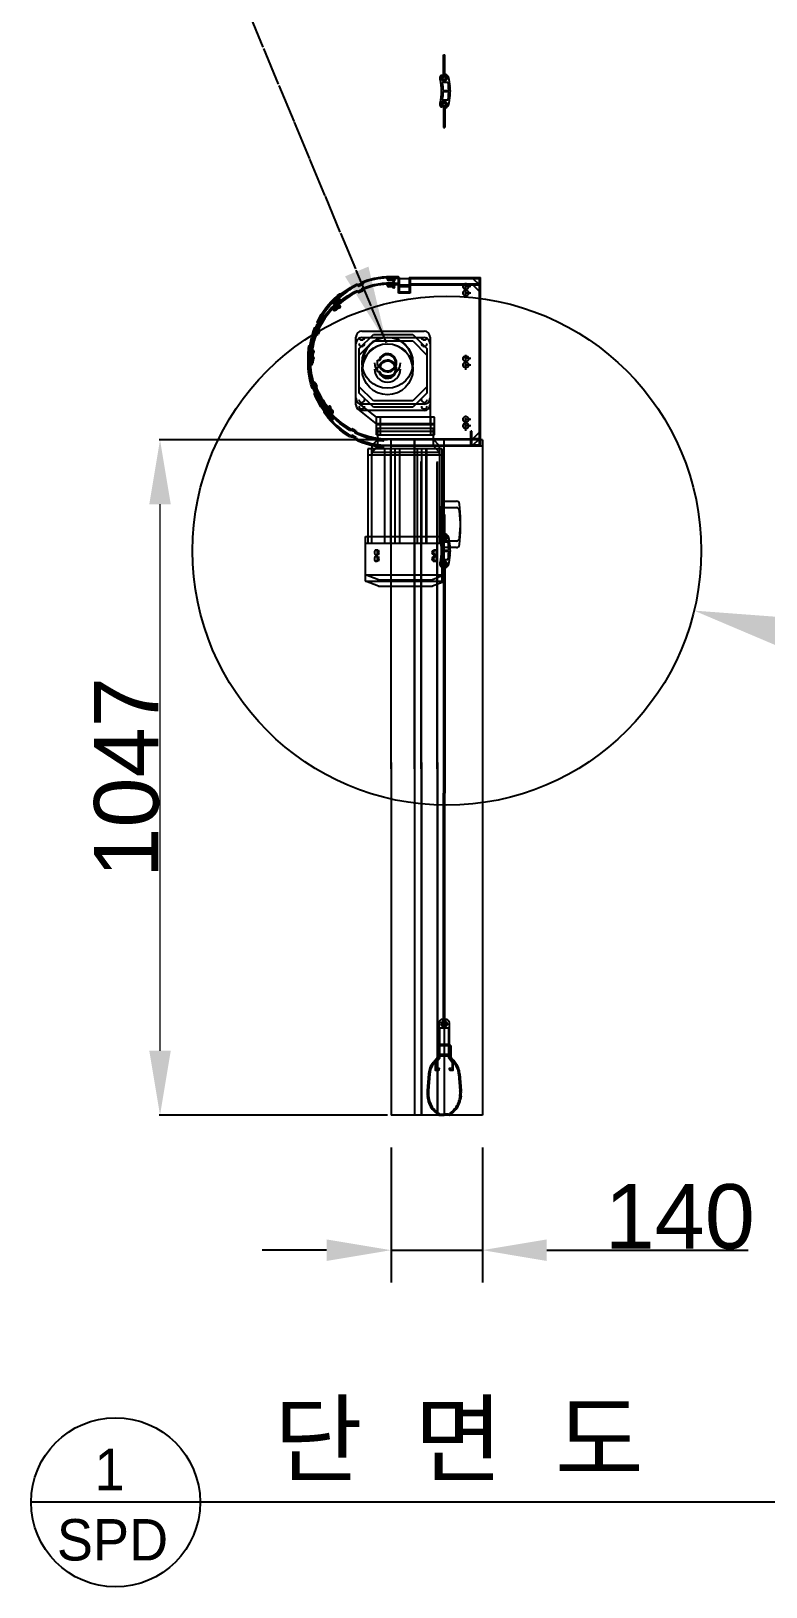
# Model space of a CAD drawing. Header units: millimetres. Extents: x -5505 to 394412, y -8522 to 584759.
# Drawn here: x -3200 to -2060, y -731 to 1680 of the extents above; entities that cross this region are included whole.
import ezdxf
from ezdxf import colors
from ezdxf.entities.mleader import LeaderData, LeaderLine
from ezdxf.enums import TextEntityAlignment as Align
from ezdxf.math import Vec2, Vec3

# ---------------------------------------------------------------- set-up
doc = ezdxf.new("R2010")
doc.units = ezdxf.units.MM
doc.linetypes.add('CEN', pattern=[62, 60, -1, 0, -1])
doc.linetypes.add('CENTER', pattern=[50.8, 31.75, -6.35, 6.35, -6.35])
doc.layers.add('3', color=3, linetype='Continuous')
doc.layers.add('AM_4', color=3, linetype='Continuous')
doc.layers.add('지시선', color=1, linetype='CEN', lineweight=20)
doc.layers.add('지시선문자', color=40, linetype='Continuous', lineweight=20)
doc.styles.add('ROMANS', font='romans.shx')
doc.styles.get("Standard").update_dxf_attribs({"font": 'arial.ttf'})
doc.styles.add('굴림', font='')
doc.styles.add('돋움', font='')
doc.styles.get('굴림').set_extended_font_data('Gulim')
doc.styles.get('돋움').set_extended_font_data('Dotum')
doc.dimstyles.new('COAD', dxfattribs={"dimtxt": 100, "dimasz": 100, "dimexe": 1.25, "dimexo": 0.625, "dimtad": 1, "dimtxsty": 'Standard', "dimcen": 0, "dimclrd": 161, "dimclre": 161, "dimclrt": 6, "dimadec": 0, "dimazin": 0, "dimtfac": 1, "dimtmove": 0, "dimatfit": 3, "dimfxl": 0, "dimlwd": 5, "dimarcsym": 0})
doc.dimstyles.new('ISO-25', dxfattribs={"dimtxt": 2.5, "dimasz": 2.5, "dimexe": 1.25, "dimexo": 0.625, "dimtad": 1, "dimtxsty": 'Standard', "dimcen": 2.5, "dimadec": 0, "dimazin": 0, "dimtfac": 1, "dimtmove": 0, "dimatfit": 3, "dimfxl": 0, "dimarcsym": 0})
doc.dimstyles.new('양쪽화살표지름', dxfattribs={"dimtxt": 3.5, "dimasz": 3.5, "dimexe": 2, "dimexo": 1.5, "dimgap": 0.8, "dimtad": 1, "dimdsep": 46, "dimtxsty": 'Standard', "dimcen": 0, "dimclrd": 1, "dimclre": 1, "dimclrt": 2, "dimazin": 2, "dimtfac": 1, "dimtmove": 0, "dimatfit": 1, "dimfxl": 0, "dimlwd": 25, "dimlwe": 25, "dimarcsym": 0})

# ---------------------------------------------------------------- blocks, each defined once
blk = doc.blocks.new('A$C7437e431')
for p, q in [((40.5, 51.3), (40.3, 49.8)), ((41.3, 48.5), (41.5, 50.1)), ((35, 45.6), (33.5, 45.7)), ((34.5, 44.5), (36, 44.4)), ((1.8, 4.7), (0, 0.8)), ((0.1, 0.5), (1.1, 0)), ((1.4, 0.1), (2, 1.4)), ((2.3, 4.9), (1.8, 4.7)), ((2.2, 5.4), (2.3, 4.9)), ((9.4, 11.9), (6.6, 6.8)), ((7.4, 4.2), (7.8, 4)), ((8, 6.1), (10.8, 11.2)), ((8.5, 5.4), (8.2, 5.5))]:
    blk.add_line(p, q)
for centre, radius, start, end in [((114.7, -49), 123.4, 127.2569, 129.8546), ((39.5, 49.9), 0.781, 307.2569, 352.767), ((41.3, 51.2), 0.781, 126.2525, 172.767), ((114.7, -49), 125, 106.1655, 126.2525), ((40.5, 48.7), 0.781, 307.2394, 352.526), ((42.2, 50), 0.781, 126.2211, 172.526), ((114.7, -49), 123.4, 106.2022, 126.2211), ((80, 70.3), 0.788, 288.3964, 98.167), ((114.7, -49), 125, 130.8589, 154.2162), ((114.7, -49), 123.4, 130.8903, 148.712), ((33.5, 45), 0.781, 84.3444, 130.8589), ((34.4, 43.7), 0.781, 84.5854, 130.8903), ((35.1, 46.4), 0.781, 264.3444, 309.8546), ((36.1, 45.1), 0.781, 264.5854, 309.8721), ((114.7, -49), 121.9, 127.2394, 129.8721), ((0.2, 0.7), 0.234, 155.3371, 245.3993), ((1.2, 0.2), 0.234, 245.3993, 335.164), ((114.7, -49), 123.4, 151.2961, 155.9166), ((8.4, 5.9), 1.95, 153.1907, 240.8529), ((114.7, -49), 123.4, 149.9886, 151.2961), ((8.6, 12.2), 0.898, 338.2494, 154.5317), ((8.2, 4.7), 0.781, 240.8529, 60.8529), ((8.4, 5.9), 0.391, 153.1907, 240.8529), ((9.9, 15.1), 0.704, 176.5717, 255.116), ((8.7, 12.3), 2.34, 333.1907, 63.9008)]:
    blk.add_arc(centre, radius, start, end)
blk = doc.blocks.new('C-1S DRUM SIDE')
for p, q in [((-184.5, 243.5), (-185.2, 241.2)), ((-145.1, 251.6), (-128.5, 251.6)), ((-145.1, 251.6), (-145.1, 250)), ((-130.1, 250), (-145.1, 250)), ((-139.4, 247.1), (-144.6, 247)), ((-130.1, 250), (-136.8, 250)), ((-135.8, 247.8), (-135.8, 247.4)), ((-130.1, 250), (-82.7, 250)), ((-130.1, 237), (-130.1, 250)), ((-128.5, 238.6), (-128.5, 251.6)), ((-113.5, 251.6), (-82.7, 251.6)), ((-113.5, 251.6), (-113.5, 238.6)), ((-111.9, 250), (-82.7, 250)), ((-111.9, 250), (-111.9, 237)), ((-82.7, 251.6), (-3, 251.6)), ((-82.7, 250), (-14.6, 250)), ((-82.7, 250), (-4.6, 250)), ((-14.6, 250), (-4.6, 240)), ((-4.6, 1.6), (-4.6, 250)), ((-3, 0), (-3, 251.6)), ((-192, 238.2), (-194.2, 239.1)), ((-111.9, 237), (-130.1, 237)), ((-113.5, 238.6), (-128.5, 238.6)), ((-4.6, 11.6), (-4.6, 240)), ((-4.6, 11.6), (-4.6, 240)), ((-222.9, 215), (-226.8, 211.4)), ((-255.5, 172.7), (-257.9, 171.7)), ((-252.6, 179.6), (-253.4, 181.8)), ((-263, 138.3), (-262.6, 138.3)), ((-262.5, 134.7), (-262.8, 129.5)), ((-4.6, 125.8), (-4.6, 125.8)), ((-261.8, 89.7), (-259.5, 88.6)), ((-256.9, 81.7), (-257.3, 80.7)), ((-238.4, 51.6), (-238.1, 51.9)), ((-235.7, 49.3), (-232.3, 45.3)), ((-203.8, 16.5), (-202, 17)), ((-196, 14), (-195.3, 12)), ((-153.5, 1.6), (-14.6, 1.6)), ((-18, 0), (-18, 13.4)), ((-16.4, 13.4), (-18, 13.4)), ((-16.4, 1.6), (-16.4, 13.4)), ((-14.6, 1.6), (-16.4, 1.6)), ((-4.6, 1.6), (-16.4, 1.6)), ((-14.6, 1.6), (-16.4, 1.6)), ((-14.6, 1.6), (-4.6, 11.6)), ((0, 0), (-3, 0)), ((-3, 0), (-141.7, 0)), ((-3, 0), (-18, 0))]:
    blk.add_line(p, q)
at = {"linetype": 'CENTER', "ltscale": 0.3}
for p, q in [((-25.6, 230), (-25.6, 245)), ((-18.1, 237.5), (-33.1, 237.5)), ((-18.1, 125.8), (-33.1, 125.8)), ((-25.6, 118.3), (-25.6, 133.3)), ((-18.1, 31.6), (-33.1, 31.6)), ((-18.1, 31.6), (-33.1, 31.6)), ((-25.6, 24.1), (-25.6, 39.1)), ((-25.6, 24.1), (-25.6, 39.1))]:
    blk.add_line(p, q, dxfattribs=at)
at = {"linetype": 'Continuous', "lineweight": 25}
for p, q in [((-196.1, 64.3), (-196.1, 159.3)), ((-191.1, 141.3), (-169.1, 163.3)), ((-187.1, 168.3), (-90.1, 168.3)), ((-169.1, 163.3), (-108.1, 163.3)), ((-108.1, 163.3), (-86.1, 141.3)), ((-81.1, 159.3), (-81.1, 34.9)), ((-191.1, 82.3), (-191.1, 141.3)), ((-162.9, 115.3), (-162.9, 123.3)), ((-162.9, 123.3), (-160.5, 123.3)), ((-147.1, 131.8), (-147.1, 133.3)), ((-86.1, 141.3), (-86.1, 82.3)), ((-160.5, 115.3), (-162.9, 115.3)), ((-147.1, 105.3), (-147.1, 106.8)), ((-169.1, 60.3), (-191.1, 82.3)), ((-86.1, 82.3), (-108.1, 60.3)), ((-164.1, 34.9), (-192.7, 57.2)), ((-90.1, 55.3), (-187.1, 55.3)), ((-108.1, 60.3), (-169.1, 60.3)), ((-164.1, 17.9), (-164.1, 34.9)), ((-74.1, 34.9), (-164.1, 34.9)), ((-158.1, 17.9), (-158.1, 34.9)), ((-80.1, 17.9), (-80.1, 34.9)), ((-74.1, 17.9), (-74.1, 34.9)), ((-171.1, -9.1), (-162.1, 0.9)), ((-74.1, 22.9), (-164.1, 22.9)), ((-164.1, 17.9), (-74.1, 17.9)), ((-162.1, 0.9), (-162.1, 17.9)), ((-162.1, 0.9), (-76.1, 0.9)), ((-76.1, 17.9), (-76.1, 0.9)), ((-76.1, 0.9), (-67.1, -9.1)), ((-62.1, -14.1), (-177.6, -14.1)), ((-177.6, -14.1), (-177.6, -150.1)), ((-177.4, -14.1), (-177.4, -150.1)), ((-171.8, -14.1), (-171.8, -150.1)), ((-171.1, -9.1), (-67.1, -9.1)), ((-171.1, -14.1), (-171.1, -9.1)), ((-151.7, -14.1), (-151.7, -150.1)), ((-142.5, -14.1), (-142.5, -150.1)), ((-135.6, -14.1), (-135.6, -150.1)), ((-128.7, -14.1), (-128.7, -150.1)), ((-101.3, -14.1), (-101.3, -150.1)), ((-94.5, -14.1), (-94.5, -150.1)), ((-87.8, -14.1), (-87.8, -150.1)), ((-86.5, -14.1), (-86.5, -150.1)), ((-67.1, -9.1), (-67.1, -14.1)), ((-66.4, -14.1), (-66.4, -150.1)), ((-62.1, -209.1), (-62.1, -14.1)), ((-59.1, -157.1), (-59.1, -95.1)), ((-59.1, -95.1), (-40.3, -95.1)), ((-59.1, -103.1), (-63.4, -103.1)), ((-63.4, -150.1), (-63.4, -103.1)), ((-181.1, -150.1), (-62.1, -150.1)), ((-181.1, -209.1), (-181.1, -150.1)), ((-59.1, -149.1), (-62.1, -149.1)), ((-40.3, -157.1), (-59.1, -157.1)), ((-167.4, -174.6), (-167.7, -174.6)), ((-161.8, -171.1), (-163.4, -171.1)), ((-161.8, -178.1), (-163.4, -178.1)), ((-160.4, -174.6), (-162.5, -174.6)), ((-161.8, -171.1), (-160.4, -174.6)), ((-160.4, -174.6), (-161.8, -178.1)), ((-77.9, -174.6), (-76.4, -171.1)), ((-77.9, -174.6), (-75.8, -174.6)), ((-76.4, -178.1), (-77.9, -174.6)), ((-76.4, -171.1), (-74.8, -171.1)), ((-76.4, -178.1), (-74.8, -178.1)), ((-70.5, -174.6), (-70.8, -174.6)), ((-181.1, -209.1), (-62.1, -209.1)), ((-161.1, -217.1), (-181.1, -209.1)), ((-62.1, -211.1), (-77.1, -217.1)), ((-161.1, -217.1), (-77.1, -217.1))]:
    blk.add_line(p, q, dxfattribs=at)
at = {"color": 7, "linetype": 'Continuous', "lineweight": 25}
for p, q in [((-141.7, -500), (-141.7, 0)), ((-105.2, 0), (-105.2, -500)), ((-105.2, -500), (-105.2, 0)), ((-59.2, -500), (-59.2, 0)), ((-59.2, -500), (-59.2, 0)), ((0, 0), (0, -500)), ((0, 0), (0, -500)), ((0, 0), (0, -500)), ((-94.7, -500), (-94.7, -33.6)), ((-94.2, -500), (-94.2, -35)), ((-70.2, -500), (-70.2, -35)), ((-69.7, -500), (-69.7, -33.6))]:
    blk.add_line(p, q, dxfattribs=at)
for centre, radius in [((-25.6, 237.5), 4.35), ((-147.1, 119.3), 39.5), ((-25.6, 125.8), 4.35), ((-25.6, 31.6), 4.35), ((-25.6, 31.6), 4.35)]:
    blk.add_circle(centre, radius)
for centre, radius, start, end in [((-186.4, 241.7), 1.28, 292.6636, 337.9503), ((-183.3, 243), 1.28, 123.2152, 157.9503), ((-133.7, 95.8), 156.6, 96.3836, 108.7363), ((-150.3, 248.4), 3.12, 42.0186, 104.8783), ((-144.6, 250.4), 3.34, 178.6349, 269.345), ((-137.6, 247.4), 1.78, 188.4576, 1.6828), ((-138.8, 247.7), 2.95, 1.6828, 48.9706), ((-221.8, 216.4), 1.78, 231.2285, 44.4538), ((-220.2, 219.5), 1.86, 161.7882, 259.0487), ((-113.9, 96.3), 164.3, 119.6633, 131.1411), ((-194.7, 237.8), 1.38, 71.3168, 112.4215), ((-191.5, 239.4), 1.28, 250.0097, 295.2963), ((-139.1, 128.5), 121.4, 112.6636, 115.2963), ((-134.9, 122.2), 132.9, 137.5077, 153.1488), ((-232.5, 211.6), 0.5, 37.6838, 137.213), ((-229.1, 214.2), 3.69, 217.6838, 309.8672), ((-102.7, 121.8), 163.4, 162.423, 174.1045), ((-257.5, 170.8), 1, 112.7807, 159.8535), ((-256, 173.9), 1.28, 292.7807, 338.0673), ((-142.2, 128.1), 121.4, 155.4346, 158.0673), ((-252.9, 182), 0.5, 153.1488, 199.9814), ((-253.8, 179.1), 1.28, 335.4346, 20.7212), ((-267.1, 125.7), 0.5, 81.3541, 180.8833), ((-114.8, 130.2), 152.9, 181.6844, 195.114), ((-266.5, 129.8), 3.69, 261.3541, 353.5375), ((-264.7, 138.6), 0.5, 174.9658, 278.1049), ((-251.7, 47.4), 91.6, 97.0823, 98.1049), ((-262.7, 136.5), 1.78, 274.8988, 88.1241), ((-261.4, 90.6), 1, 197.501, 244.3915), ((-260.1, 87.4), 1.28, 19.1049, 64.3915), ((-144.2, 127.6), 121.4, 199.1049, 201.7376), ((-256.9, 80.5), 0.5, 156.451, 203.7788), ((-133.1, 135.1), 135.7, 203.7788, 218.2457), ((-258.1, 82.2), 1.28, 336.451, 21.7376), ((-239.3, 51.4), 0.5, 218.547, 324.7514), ((-236.5, 49.4), 2.95, 130.8951, 144.7514), ((-237, 50.5), 1.78, 317.6698, 130.8951), ((-232.9, 39.6), 0.5, 124.1251, 223.6543), ((-235.2, 43.1), 3.69, 304.1251, 36.3084), ((-138, 131), 132.2, 223.9359, 239.9733), ((-203.9, 17), 0.5, 239.9733, 287.1625), ((-201.7, 16.3), 0.781, 61.8759, 107.1625), ((-143.9, 124.5), 121.9, 241.8759, 244.5085), ((-196.7, 13.8), 0.781, 19.2219, 64.5085), ((-194.3, 12.3), 1, 199.6897, 245.9935), ((-125.8, 192.6), 193.9, 249.1799, 257.1257), ((-139.8, 166.2), 165.1, 259.8254, 265.2583), ((-160.7, 2.2), 0.2, 82.1, 112.8264)]:
    blk.add_arc(centre, radius, start, end)
at = {"linetype": 'Continuous', "lineweight": 25}
for centre, radius, start, end in [((-187.1, 159.3), 9, 90, 180), ((-187.1, 159.3), 4.5, 180, 0), ((-147.1, 119.3), 39, 0, 180), ((-90.1, 159.3), 4.5, 180, 0), ((-90.1, 159.3), 9, 0, 90), ((-147.1, 119.3), 14, 196.6015, 163.3985), ((-147.1, 119.3), 12.5, 198.6629, 161.3371), ((-147.1, 119.3), 20, 180, 0), ((-187.1, 64.3), 9, 180, 270), ((-187.1, 62.3), 4.5, 180, 0), ((-90.1, 62.3), 4.5, 180, 0), ((-90.1, 64.3), 9, 270, 0), ((-40.3, -100.1), 5, 5.0564, 90), ((-334.1, -126.1), 300, 354.9436, 5.0564), ((-40.3, -152.1), 5, 270, 354.9436), ((-162.8, -174.6), 4.66, 158.2508, 180.292), ((-162.8, -174.6), 4.66, 179.708, 201.7492), ((-164.7, -173.6), 2.48, 95.3927, 163.0703), ((-164.7, -175.6), 2.48, 196.9297, 264.6073), ((-165.2, -173.6), 2.48, 16.9297, 84.6073), ((-165.2, -175.6), 2.48, 275.3927, 343.0703), ((-167.1, -174.6), 4.66, 359.708, 21.7492), ((-167.1, -174.6), 4.66, 338.2508, 0.292), ((-71.1, -174.6), 4.66, 158.2508, 180.292), ((-71.1, -174.6), 4.66, 179.708, 201.7492), ((-73.1, -173.6), 2.48, 95.3927, 163.0703), ((-73.1, -175.6), 2.48, 196.9297, 264.6073), ((-73.5, -173.6), 2.48, 16.9297, 84.6073), ((-73.5, -175.6), 2.48, 275.3927, 343.0703), ((-75.5, -174.6), 4.66, 359.708, 21.7492), ((-75.5, -174.6), 4.66, 338.2508, 0.292)]:
    blk.add_arc(centre, radius, start, end, dxfattribs=at)
for points, knots in [([(-160.5, 123.3), (-160.5, 123.3), (-160.4, 123.3), (-160.3, 123.3), (-160.2, 123.3), (-160.1, 123.3), (-159.9, 123.3), (-159.7, 123.3), (-159.4, 123.3), (-159.2, 123.3), (-159.1, 123.3), (-159, 123.3), (-159, 123.3), (-159, 123.3), (-159, 123.3)], [0, 0, 0, 0, 0.034845, 0.076545, 0.125088, 0.202294, 0.250604, 0.387511, 0.500623, 0.630749, 0.750409, 0.835105, 0.918249, 1, 1, 1, 1]), ([(-159, 115.3), (-159, 115.3), (-159, 115.3), (-159, 115.3), (-159, 115.3), (-159, 115.3), (-159.1, 115.3), (-159.2, 115.3), (-159.4, 115.3), (-159.7, 115.3), (-159.9, 115.3), (-160.1, 115.3), (-160.2, 115.3), (-160.4, 115.3), (-160.5, 115.3), (-160.5, 115.3)], [0, 0, 0, 0, 0.048906, 0.098295, 0.1482, 0.198655, 0.249695, 0.369323, 0.499455, 0.612537, 0.749448, 0.797743, 0.874951, 0.945173, 1, 1, 1, 1]), ([(-167.1, -172.9), (-167.2, -173.1), (-167.3, -173.4), (-167.5, -174), (-167.6, -174.3), (-167.7, -174.6)], [0, 0, 0, 0, 0.5, 0.5, 1, 1, 1, 1]), ([(-167.7, -174.6), (-167.6, -175), (-167.5, -175.3), (-167.3, -175.8), (-167.2, -176.1), (-167.1, -176.4)], [0, 0, 0, 0, 0.5, 0.5, 1, 1, 1, 1]), ([(-166.3, -171.1), (-166.4, -171.5), (-166.6, -171.8), (-166.9, -172.3), (-167, -172.6), (-167.1, -172.9)], [0, 0, 0, 0, 0.5, 0.5, 1, 1, 1, 1]), ([(-167.1, -176.4), (-167, -176.6), (-166.9, -176.9), (-166.6, -177.5), (-166.4, -177.8), (-166.3, -178.1)], [0, 0, 0, 0, 0.5, 0.5, 1, 1, 1, 1]), ([(-164.9, -171.1), (-165.2, -171.1), (-165.4, -171.1), (-165.8, -171.1), (-166, -171.1), (-166.3, -171.1)], [0, 0, 0, 0, 0.5, 0.5, 1, 1, 1, 1]), ([(-166.3, -178.1), (-166, -178.1), (-165.8, -178.1), (-165.4, -178.1), (-165.2, -178.1), (-164.9, -178.1)], [0, 0, 0, 0, 0.5, 0.5, 1, 1, 1, 1]), ([(-163.4, -171.1), (-163.7, -171.1), (-164, -171.1), (-164.5, -171.1), (-164.7, -171.1), (-164.9, -171.1)], [0, 0, 0, 0, 0.5, 0.5, 1, 1, 1, 1]), ([(-164.9, -178.1), (-164.7, -178.1), (-164.5, -178.1), (-164, -178.1), (-163.7, -178.1), (-163.4, -178.1)], [0, 0, 0, 0, 0.5, 0.5, 1, 1, 1, 1]), ([(-162.8, -172.9), (-162.9, -172.6), (-163, -172.3), (-163.2, -171.8), (-163.3, -171.5), (-163.4, -171.1)], [0, 0, 0, 0, 0.5, 0.5, 1, 1, 1, 1]), ([(-163.4, -178.1), (-163.3, -177.8), (-163.2, -177.5), (-163, -176.9), (-162.9, -176.6), (-162.8, -176.4)], [0, 0, 0, 0, 0.5, 0.5, 1, 1, 1, 1]), ([(-162, -174.6), (-162.2, -174.3), (-162.3, -174), (-162.6, -173.4), (-162.7, -173.1), (-162.8, -172.9)], [0, 0, 0, 0, 0.5, 0.5, 1, 1, 1, 1]), ([(-162.8, -176.4), (-162.7, -176.1), (-162.6, -175.8), (-162.3, -175.3), (-162.2, -175), (-162, -174.6)], [0, 0, 0, 0, 0.5, 0.5, 1, 1, 1, 1]), ([(-75.4, -172.9), (-75.5, -173.1), (-75.7, -173.4), (-75.9, -174), (-76.1, -174.3), (-76.3, -174.6)], [0, 0, 0, 0, 0.5, 0.5, 1, 1, 1, 1]), ([(-76.3, -174.6), (-76.1, -175), (-75.9, -175.3), (-75.7, -175.8), (-75.5, -176.1), (-75.4, -176.4)], [0, 0, 0, 0, 0.5, 0.5, 1, 1, 1, 1]), ([(-74.8, -171.1), (-74.9, -171.5), (-75, -171.8), (-75.2, -172.3), (-75.3, -172.6), (-75.4, -172.9)], [0, 0, 0, 0, 0.5, 0.5, 1, 1, 1, 1]), ([(-75.4, -176.4), (-75.3, -176.6), (-75.2, -176.9), (-75, -177.5), (-74.9, -177.8), (-74.8, -178.1)], [0, 0, 0, 0, 0.5, 0.5, 1, 1, 1, 1]), ([(-73.3, -171.1), (-73.5, -171.1), (-73.7, -171.1), (-74.2, -171.1), (-74.5, -171.1), (-74.8, -171.1)], [0, 0, 0, 0, 0.5, 0.5, 1, 1, 1, 1]), ([(-74.8, -178.1), (-74.5, -178.1), (-74.2, -178.1), (-73.7, -178.1), (-73.5, -178.1), (-73.3, -178.1)], [0, 0, 0, 0, 0.5, 0.5, 1, 1, 1, 1]), ([(-72, -171.1), (-72.2, -171.1), (-72.4, -171.1), (-72.9, -171.1), (-73.1, -171.1), (-73.3, -171.1)], [0, 0, 0, 0, 0.5, 0.5, 1, 1, 1, 1]), ([(-73.3, -178.1), (-73.1, -178.1), (-72.9, -178.1), (-72.4, -178.1), (-72.2, -178.1), (-72, -178.1)], [0, 0, 0, 0, 0.5, 0.5, 1, 1, 1, 1]), ([(-71.2, -172.9), (-71.3, -172.6), (-71.4, -172.3), (-71.6, -171.8), (-71.8, -171.5), (-72, -171.1)], [0, 0, 0, 0, 0.5, 0.5, 1, 1, 1, 1]), ([(-72, -178.1), (-71.8, -177.8), (-71.6, -177.5), (-71.4, -176.9), (-71.3, -176.6), (-71.2, -176.4)], [0, 0, 0, 0, 0.5, 0.5, 1, 1, 1, 1]), ([(-70.5, -174.6), (-70.6, -174.3), (-70.7, -174), (-70.9, -173.4), (-71, -173.1), (-71.2, -172.9)], [0, 0, 0, 0, 0.5, 0.5, 1, 1, 1, 1]), ([(-71.2, -176.4), (-71, -176.1), (-70.9, -175.8), (-70.7, -175.3), (-70.6, -175), (-70.5, -174.6)], [0, 0, 0, 0, 0.5, 0.5, 1, 1, 1, 1]), ([(-62.1, -211.1), (-62.1, -211.1), (-62.1, -211), (-62.1, -210.3), (-62.1, -209.8), (-62.1, -209.1)], [0, 0, 0, 0, 0.5, 0.5, 1, 1, 1, 1])]:
    blk.add_open_spline(points, degree=3, knots=knots, dxfattribs=at)
at = {"xscale": -1}
for p, rotation in [((-130.2, 252.6), 61.87046823920322), ((-220.5, 226.6), 104.9773314288487), ((-268.7, 146.1), 148.8418268752904), ((-245.9, 53.4), 190.309934721804)]:
    blk.add_blockref('A$C7437e431', p, dxfattribs=dict(at, rotation=rotation))
blk = doc.blocks.new('bottom c-1 side2')
for p, q in [((-1, 897.7), (-1, 931.2)), ((-1, 931.2), (1, 931.2)), ((0, 897.9), (0, 931.2)), ((1, 897.7), (1, 931.2)), ((-1, 852.1), (-1, 818.7)), ((-1, 852.1), (1, 852.1)), ((-1, 848.7), (-1, 499)), ((0, 851.9), (0, 818.7)), ((1, 852.1), (1, 818.7)), ((1, 848.7), (1, 499)), ((-1, 818.7), (1, 818.7)), ((-1, 143.8), (-1, 499)), ((1, 143.8), (1, 499)), ((1, 178.7), (-1, 178.7)), ((0, 143.5), (0, 178.7)), ((1, 143.8), (1, 179)), ((-10.3, 107.9), (-10.3, 90.2)), ((-10.3, 107.9), (-8.3, 107.9)), ((10.3, 107.9), (8.3, 107.9)), ((10.3, 107.9), (10.3, 90.2)), ((-17.1, 81.9), (-14.7, 84.8)), ((-15.6, 80.6), (-13.2, 83.5)), ((-14.7, 84.8), (-10.3, 90.2)), ((14.7, 84.8), (10.3, 90.2)), ((15.6, 80.6), (13.2, 83.5)), ((17.1, 81.9), (14.7, 84.8)), ((-24.2, 64.4), (-26.5, 37.7)), ((-22.2, 64.2), (-24.5, 37.6)), ((22.2, 64.2), (24.5, 37.6)), ((24.2, 64.4), (26.5, 37.7)), ((-26.2, 29.6), (-25.2, 24.2)), ((-24.2, 29.9), (-23.3, 24.5)), ((24.2, 29.9), (23.3, 24.5)), ((26.2, 29.6), (25.2, 24.2)), ((-14.6, 5.4), (-8.9, 0.5)), ((-13.3, 6.9), (-7.6, 2)), ((-7.6, 0), (0, 0)), ((-6.3, 1.5), (0, 1.5)), ((6.3, 1.5), (0, 1.5)), ((7.6, 0), (0, 0)), ((13.3, 6.9), (7.6, 2)), ((14.6, 5.4), (8.9, 0.5))]:
    blk.add_line(p, q)
for points in [[(1.3, 899.2, -0.317583), (0.7, 900.1, -0.525667), (1.9, 901.1, -0.26023), (6.3, 896.5, -0.042202), (8.7, 881.9), (8.3, 881.4), (8.8, 880.9, -0.016952), (9, 874.9, -0.016952), (8.8, 869), (8.3, 868.4), (8.7, 868, -0.042202), (6.3, 853.3, -0.260031), (2, 848.7, -0.506732), (0.7, 849.7, -0.334191), (1.3, 850.7, 3.653755), (-3.2, 851.6, -0.191193), (-2.9, 850.9, -0.633527), (-4.5, 850.3, -0.182471), (-6.5, 854.4), (-6, 854.9), (-6.5, 855.4, -0.043451), (-6.3, 856.5, 0.062062), (-4, 874.9, 0.062062), (-6.3, 893.3, -0.043451), (-6.5, 894.4), (-6, 894.9), (-6.5, 895.4, -0.182471), (-4.5, 899.6, -0.633527), (-2.9, 898.9, -0.191193), (-3.2, 898.3, 3.651156)], [(-1, 875.9), (6, 875.9, 0.421123), (7, 876.9, 0.031026), (6.1, 887.6, 0.371616), (5.1, 888.4), (-2, 888.4, 0.46218), (-3, 887.3, -0.03384), (-2, 876.9, 0.406722)], [(-2, 872.9, -0.03384), (-3, 862.6, 0.46218), (-2, 861.4), (5.1, 861.4, 0.371616), (6.1, 862.3, 0.031026), (7, 872.9, 0.421123), (6, 873.9), (-1, 873.9, 0.406722)], [(8.3, 141.5, 0.245753), (4.7, 148.3, 0.605455), (1.8, 146.8, 0.245753), (2.6, 145.2, -3.193736), (-2.6, 145.2, 0.245753), (-1.8, 146.8, 0.605455), (-4.7, 148.3, 0.245753), (-8.3, 141.5), (-8.3, 122.8), (-8, 122.5), (-8.3, 122.2), (-8.3, 100.8), (-8, 100.5), (-8.3, 100.2), (-8.3, 89.9, -0.17279), (-8.5, 89.3), (-13.7, 82.9, 0.160373), (-14.1, 81.7), (-14.1, 76.6), (-13.6, 76.1), (-14.1, 75.6), (-14.1, 70.2, 0.414214), (-13.8, 69.9), (-9.5, 69.9, 0.462498), (-7.5, 72.2, 0.295659), (-7.8, 72.4), (-10.3, 72.4, -0.414214), (-12.3, 74.4), (-12.3, 82.3), (-7, 88.8, 0.173142), (-6.8, 89.4), (-6.8, 92.3), (0.5, 92.3), (6.8, 92.3), (6.8, 89.4, 0.173142), (7, 88.8), (12.3, 82.3), (12.3, 74.4, -0.414214), (10.3, 72.4), (7.8, 72.4, 0.295659), (7.5, 72.2, 0.462498), (9.5, 69.9), (13.8, 69.9, 0.414214), (14.1, 70.2), (14.1, 75.6), (13.6, 76.1), (14.1, 76.6), (14.1, 81.7, 0.185259), (13.6, 83), (8.5, 89.3, -0.17279), (8.3, 89.9), (8.3, 100.2), (8, 100.5), (8.3, 100.8), (8.3, 122.2), (8, 122.5), (8.3, 122.8)], [(6.8, 109.7, -0.414214), (6.5, 109.4), (-6.5, 109.4, -0.414214), (-6.8, 109.7), (-6.8, 135.3, -0.414214), (-6.5, 135.6), (6.5, 135.6, -0.414214), (6.8, 135.3)], [(6.5, 107.9, -0.414214), (6.8, 107.6), (6.8, 94.1), (-6.8, 94.1), (-6.8, 107.6, -0.414214), (-6.5, 107.9)]]:
    blk.add_lwpolyline(points, format="xyb", close=True)
for centre in [(0, 894.9), (0, 854.9), (0, 141.5)]:
    blk.add_circle(centre, 2)
for centre, radius, start, end in [((0, 894.9), 3, 109.4712, 70.5288), ((0, 854.9), 3, 289.4712, 250.5288), ((0, 141.5), 2.5, 113.5782, 66.4218), ((0, 141.5), 2.5, 62.6129, 66.4218), ((7.6, 61.6), 32, 140.7866, 175.1004), ((7.6, 61.6), 30, 140.7866, 175.1004), ((-7.6, 61.6), 30, 4.8996, 39.2134), ((-7.6, 61.6), 32, 4.8996, 39.2134), ((5.4, 35), 32, 175.1004, 189.7555), ((6.3, 29.6), 32, 189.7555, 229.2548), ((5.4, 35), 30, 175.1004, 189.7555), ((6.3, 29.6), 30, 189.7555, 229.2548), ((-6.3, 29.6), 30, 310.7452, 350.2445), ((-6.3, 29.6), 32, 310.7452, 350.2445), ((-5.4, 35), 30, 350.2445, 4.8996), ((-5.4, 35), 32, 350.2445, 4.8996), ((-7.6, 2), 2, 229.2548, 270), ((-6.3, 3.5), 2, 229.2548, 270), ((6.3, 3.5), 2, 270, 310.7452), ((7.6, 2), 2, 270, 310.7452)]:
    blk.add_arc(centre, radius, start, end)
blk = doc.blocks.new('winbar2')
for p, q in [((-1, 79.1), (-1, 112.5)), ((-1, 112.5), (1, 112.5)), ((0, 79.2), (0, 112.5)), ((1, 79.1), (1, 112.5)), ((-1, 33.4), (-1, 0)), ((-1, 33.4), (1, 33.4)), ((0, 33.2), (0, 0)), ((1, 33.4), (1, 0)), ((-1, 0), (1, 0))]:
    blk.add_line(p, q)
for points in [[(1.3, 80.5, -0.317583), (0.7, 81.4, -0.525667), (1.9, 82.4, -0.26023), (6.3, 77.8, -0.042202), (8.7, 63.2), (8.3, 62.7), (8.8, 62.2, -0.016952), (9, 56.2, -0.016952), (8.8, 50.3), (8.3, 49.7), (8.7, 49.3, -0.042202), (6.3, 34.7, -0.260031), (2, 30, -0.506732), (0.7, 31, -0.334191), (1.3, 32, 3.653755), (-3.2, 32.9, -0.191193), (-2.9, 32.2, -0.633527), (-4.5, 31.6, -0.182471), (-6.5, 35.8), (-6, 36.2), (-6.5, 36.7, -0.043451), (-6.3, 37.8, 0.062062), (-4, 56.2, 0.062062), (-6.3, 74.7, -0.043451), (-6.5, 75.8), (-6, 76.2), (-6.5, 76.7, -0.182471), (-4.5, 80.9, -0.633527), (-2.9, 80.3, -0.191193), (-3.2, 79.6, 3.651156)], [(-1, 57.2), (6, 57.2, 0.421123), (7, 58.3, 0.031026), (6.1, 68.9, 0.371616), (5.1, 69.7), (-2, 69.7, 0.46218), (-3, 68.6, -0.03384), (-2, 58.2, 0.406722)], [(-2, 54.3, -0.03384), (-3, 43.9, 0.46218), (-2, 42.7), (5.1, 42.7, 0.371616), (6.1, 43.6, 0.031026), (7, 54.2, 0.421123), (6, 55.2), (-1, 55.2, 0.406722)]]:
    blk.add_lwpolyline(points, format="xyb", close=True)
for centre in [(0, 76.2), (0, 36.2)]:
    blk.add_circle(centre, 2)
for centre, start, end in [((0, 76.2), 109.4712, 70.5288), ((0, 36.2), 289.4712, 250.5288)]:
    blk.add_arc(centre, 3, start, end)
blk = doc.blocks.new('*D278')
at = {"color": 161, "linetype": 'Continuous', "lineweight": -2, "transparency": 16777216}
for p, q in [((-2646.9, 1047), (-3001.3, 1047)), ((-2646.9, 0), (-3001.3, 0))]:
    blk.add_line(p, q, dxfattribs=at)
at = {"color": 161, "linetype": 'Continuous', "lineweight": 5, "transparency": 16777216}
blk.add_line((-3000, 100), (-3000, 947), dxfattribs=at)
at = {"color": 161, "transparency": 16777216}
for points in [[(-3016.7, 947), (-2983.3, 947), (-3000, 1047)], [(-3016.7, 100), (-2983.3, 100), (-3000, 0)]]:
    blk.add_solid(points, dxfattribs=at)
at = {"color": 6, "transparency": 16777216, "insert": (-3051.7, 523.5), "char_height": 100, "attachment_point": 5, "rotation": 90}
blk.add_mtext('1047', dxfattribs=at)
blk = doc.blocks.new('text side')
blk.add_line((1342.3, 0), (0, 0))
blk.add_circle((131.1, 0), 131.1)
at = {"layer": '3', "style": '굴림'}
blk.add_text('단  면  도 ', height=110, dxfattribs=at).set_placement((376.2, 43.2))
for s, height, p in [('1', 64.2, (121.8, 50.9)), ('SPD', 64.17, (126.3, -58.1))]:
    blk.add_text(s, height=height, dxfattribs=at).set_placement(p, align=Align.MIDDLE_CENTER)
blk = doc.blocks.new('*D80')
at = {"color": 161, "lineweight": -2, "transparency": 16777216}
for p, q in [((-2641.7, -50), (-2641.7, -259.2)), ((-2500, -50), (-2500, -259.2)), ((-2741.7, -209.2), (-2841.7, -209.2)), ((-2641.7, -209.2), (-2500, -209.2)), ((-2400, -209.2), (-2087.6, -209.2))]:
    blk.add_line(p, q, dxfattribs=at)
at = {"color": 161, "transparency": 16777216}
for points in [[(-2741.7, -192.5), (-2741.7, -225.9), (-2641.7, -209.2)], [(-2400, -192.5), (-2400, -225.9), (-2500, -209.2)]]:
    blk.add_solid(points, dxfattribs=at)
at = {"color": 6, "transparency": 16777216, "insert": (-2193.8, -157.5), "char_height": 100, "attachment_point": 5}
blk.add_mtext('140', dxfattribs=at)
blk = doc.blocks.new('*D280')
at = {"color": 161, "linetype": 'Continuous', "lineweight": -2, "transparency": 16777216}
for p, q in [((-2646.9, 1047), (-3001.3, 1047)), ((-2646.9, 0), (-3001.3, 0))]:
    blk.add_line(p, q, dxfattribs=at)
at = {"color": 161, "linetype": 'Continuous', "lineweight": 5, "transparency": 16777216}
blk.add_line((-3000, 100), (-3000, 947), dxfattribs=at)
at = {"color": 161, "transparency": 16777216}
for points in [[(-3016.7, 947), (-2983.3, 947), (-3000, 1047)], [(-3016.7, 100), (-2983.3, 100), (-3000, 0)]]:
    blk.add_solid(points, dxfattribs=at)
at = {"color": 6, "transparency": 16777216, "insert": (-3051.7, 523.5), "char_height": 100, "attachment_point": 5, "rotation": 90}
blk.add_mtext('1047', dxfattribs=at)
blk = doc.blocks.new('arrow_A')
blk.add_circle((0, 0), 394.4)
at = {"layer": '지시선문자'}
ml = blk.add_multileader_mtext('Standard', dxfattribs=at)
ml.set_content('A"', color=256, style='ROMANS')
ml.set_leader_properties(color=1)
ml.build(insert=Vec2(0, 0))
ml.multileader.update_dxf_attribs({"arrow_head_size": 165})
ctx = ml.context
ctx.base_point, ctx.char_height, ctx.arrow_head_size, ctx.landing_gap_size, ctx.plane_origin = Vec3(1158, -278.5), 165, 165, 3.3, Vec3(-813.1, 1867.3)
notes = []
notes.append((ctx, [(1, (1, 1, 0), (1150, -278.5), (1, 0), 8, [(0, [(383.3, -92.8)], 0, [])])]))
ctx.mtext.insert, ctx.mtext.flow_direction = Vec3(1161.3, -196), 5
for ctx, leaders in notes:
    for number, flags, end, landing, length, lines in leaders:
        leader = LeaderData()
        leader.index, (leader.has_last_leader_line, leader.has_dogleg_vector, leader.attachment_direction) = number, flags
        leader.last_leader_point, leader.dogleg_vector, leader.dogleg_length = Vec3(end), Vec3(landing), length
        for number, points, colour, breaks in lines:
            line = LeaderLine()
            line.index, line.vertices, line.color, line.breaks = number, Vec3.list(points), colors.encode_raw_color(colour), breaks
            leader.lines.append(line)
        ctx.leaders.append(leader)
blk = doc.blocks.new('controller')
at = {"layer": 'AM_4'}
blk.add_leader([(-150.1, 409.4), (-418.1, 827.9), (-1768.2, 805.7)], dimstyle='양쪽화살표지름', override={"dimasz": 120, "dimgap": 0.8, "dimtad": 0}, dxfattribs=at)
blk = doc.blocks.new('지시선_motor')
at = {"layer": '지시선문자', "insert": (-515.9, 1742.7), "char_height": 130, "attachment_point": 1, "style": '돋움'}
blk.add_mtext('1.MOTOR/ENCODER\\P(SUMITOMO MOTOR 적용)\\PMADE IN JAPAN', dxfattribs=at)
at = {"layer": '지시선'}
blk.add_leader([(1.3, -0.9), (-476.2, 1144.4)], dimstyle='양쪽화살표지름', override={"dimasz": 120, "dimgap": 0.8, "dimtad": 0}, dxfattribs=at)
blk = doc.blocks.new('치수선_120_140')
dim = blk.add_linear_dim(base=(-2500, -209.2), p1=(-2641.7, 0), p2=(-2500, 0), text='140', dimstyle='ISO-25', override={"dimtxt": 100, "dimasz": 100, "dimexe": 50, "dimexo": 50, "dimdec": 0, "dimclrd": 161, "dimclre": 161, "dimclrt": 6})
dim.commit()
dim.dimension.update_dxf_attribs({"geometry": '*D80', "text_midpoint": (-2193.8, -157.5)})

msp = doc.modelspace()

# ---------------------------------------------------------------- linework, layer by layer
for p, q in [((-2641.71, 547), (-2641.71, 0)), ((-2641.71, 547), (-2641.71, 0)), ((-2641.71, 537), (-2641.71, 0)), ((-2605.23, 547), (-2605.23, 0)), ((-2605.23, 547), (-2605.23, 0)), ((-2605.23, 537), (-2605.23, 0)), ((-2594.71, 547), (-2594.71, 0)), ((-2594.71, 547), (-2594.71, 0)), ((-2594.71, 537), (-2594.71, 0)), ((-2594.21, 547), (-2594.21, 0)), ((-2594.21, 547), (-2594.21, 0)), ((-2594.21, 537), (-2594.21, 0)), ((-2570.21, 547), (-2570.21, 0)), ((-2570.21, 547), (-2570.21, 0)), ((-2570.21, 537), (-2570.21, 0)), ((-2569.71, 547), (-2569.71, 0)), ((-2569.71, 547), (-2569.71, 0)), ((-2569.71, 537), (-2569.71, 0)), ((-2559.2, 547), (-2559.2, 0)), ((-2559.2, 547), (-2559.2, 0)), ((-2559.2, 537), (-2559.2, 0)), ((-2500, 547), (-2500, 0)), ((-2500, 547), (-2500, 0)), ((-2500, 537), (-2500, 0)), ((-2500, 0), (-2641.71, 0)), ((-2500, 0), (-2641.71, 0)), ((-2500, 0), (-2641.71, 0))]:
    msp.add_line(p, q)

# ---------------------------------------------------------------- block references
for name, p in [('지시선_motor', (-2650, 1198)), ('controller', (-500, 1200)), ('winbar2', (-2559.2, 1531.16)), ('winbar2', (-2559.2, 1531.16)), ('winbar2', (-2559.2, 1531.16)), ('C-1S DRUM SIDE', (-2500, 1047)), ('C-1S DRUM SIDE', (-2500, 1047)), ('C-1S DRUM SIDE', (-2500, 1037)), ('arrow_A', (-2555, 875)), ('bottom c-1 side2', (-2559.2, 0)), ('bottom c-1 side2', (-2559.2, 0)), ('bottom c-1 side2', (-2559.2, 0)), ('치수선_120_140', (0, 0)), ('text side', (-3200, -600))]:
    msp.add_blockref(name, p)

# ---------------------------------------------------------------- dimensions: what is measured, and where the dimension line sits
for picture in ['*D278', '*D280']:
    dim = msp.add_linear_dim(base=(-3000, 1047), p1=(-2646.23, 0), p2=(-2646.23, 1047), angle=90, dimstyle='COAD')
    dim.commit()
    dim.dimension.update_dxf_attribs({"geometry": picture, "text_midpoint": (-3051.682, 523.5)})

doc.saveas('drawing.dxf')
